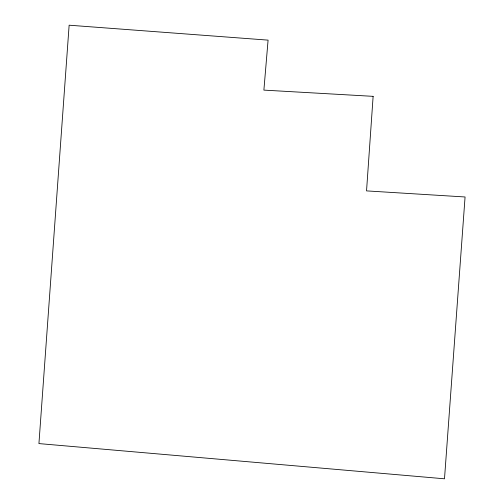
<?xml version="1.0" encoding="UTF-8"?>
<svg xmlns="http://www.w3.org/2000/svg" width="504" height="504" viewBox="0 0 504 504"><rect width="100%" height="100%" fill="white"/><g stroke="black" fill="none" stroke-linecap="round" stroke-linejoin="round"><path stroke-width="0.76" d="M373.13 96.346L366.54 190.89L465.072 196.976L444.496 478.8L38.928 443.589L69.136 25.2L268.084 40.131L263.882 90.115L373.13 96.346"/></g></svg>
